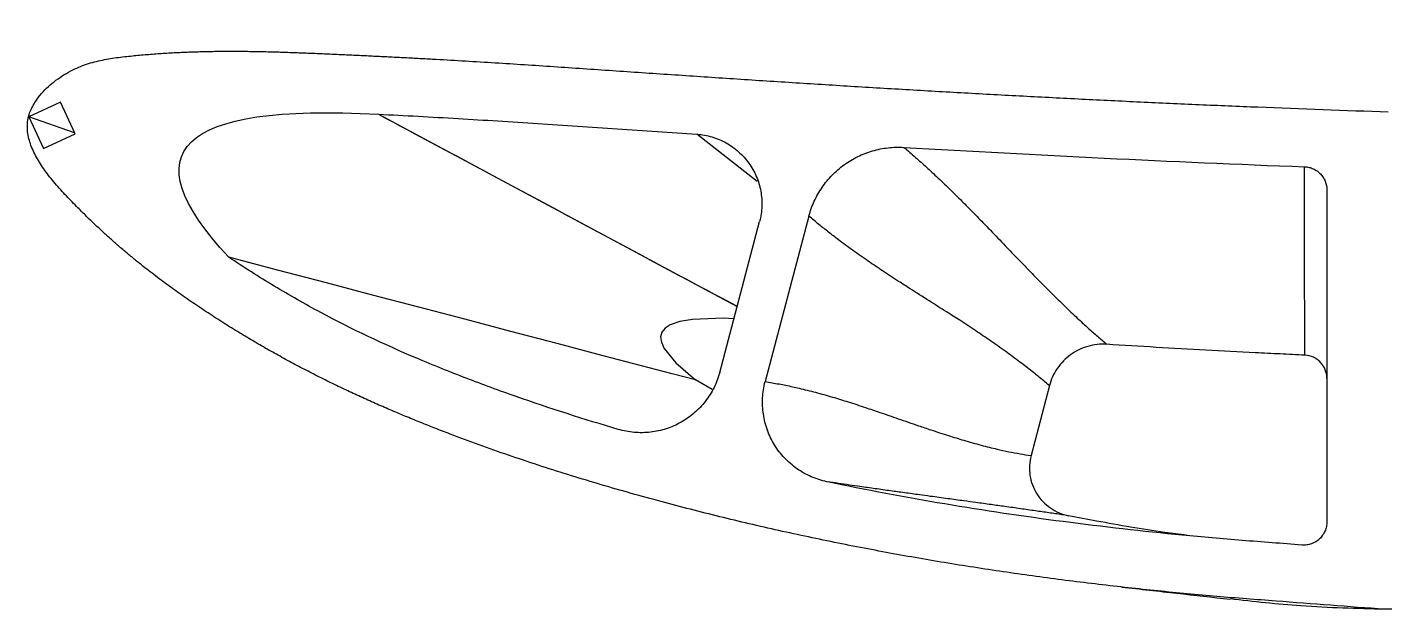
# Model space of a CAD drawing. Header units: millimetres. Extents: x 0 to 1189, y -23 to 841.
# Drawn here: x 168.8 to 227.4, y 670.8 to 696 of the extents above; entities that cross this region are included whole.
import ezdxf

# ---------------------------------------------------------------- set-up
doc = ezdxf.new("R2010")
doc.units = ezdxf.units.MM

msp = doc.modelspace()

# ---------------------------------------------------------------- linework, layer by layer
at = {"color": 7, "linetype": 'Continuous', "lineweight": 25}
for p, q in [((170.2726, 692.7876), (168.9132, 692.1537)), ((170.9066, 691.4281), (170.2726, 692.7876)), ((168.9132, 692.1537), (169.5471, 690.7942)), ((170.885, 691.4744), (168.9132, 692.1537)), ((169.5471, 690.7942), (170.9066, 691.4281)), ((200.3483, 689.3629), (197.7432, 691.4066)), ((224.9316, 689.0031), (224.9316, 674.6703)), ((198.7259, 681.1281), (200.4476, 687.6437)), ((202.5769, 687.8729), (200.6885, 680.7267)), ((177.543, 686.0996), (177.5432, 686.0998)), ((198.4026, 680.3857), (197.6753, 680.7999)), ((212.9549, 680.5533), (212.1618, 677.5314))]:
    msp.add_line(p, q, dxfattribs=at)
at = {"color": 7, "linetype": 'Continuous', "lineweight": 25, "flags": 128}
for points in [[(183.9982, 692.2731), (184.3066, 692.1078), (184.615, 691.9426), (184.9234, 691.7773), (185.2318, 691.612), (185.5402, 691.4467), (185.8486, 691.2814), (186.4654, 690.9508), (187.0822, 690.6202), (187.3906, 690.4549), (188.0074, 690.1243), (188.6241, 689.7937), (188.9325, 689.6285), (189.5493, 689.2979), (190.1661, 688.9673), (190.4745, 688.802), (191.0913, 688.4714), (191.7081, 688.1408), (192.0165, 687.9755), (192.6333, 687.6449), (193.2501, 687.3144), (193.8669, 686.9838), (194.1753, 686.8185), (194.7921, 686.4879), (195.4088, 686.1573), (195.7172, 685.992), (196.334, 685.6614), (196.9508, 685.3309), (197.2592, 685.1656), (197.876, 684.835), (198.1844, 684.6697), (198.4928, 684.5044), (198.8012, 684.3391), (199.418, 684.0085), (199.4785, 683.9761)], [(183.9982, 692.2731), (192.317, 687.8153), (199.4785, 683.9762)], [(223.9812, 681.8685), (223.981, 681.9135), (223.9803, 682.0934), (223.9771, 682.8133), (223.9683, 685.6981), (223.9676, 687.851), (223.9678, 688.2814), (223.9695, 690.0027)], [(197.6753, 680.7999), (196.6803, 681.0618), (195.6853, 681.3237), (193.6953, 681.8476), (191.7054, 682.3714), (189.7154, 682.8952), (187.7255, 683.4191), (185.7356, 683.943), (183.7457, 684.4668), (181.7558, 684.9907), (179.6495, 685.5452), (177.5432, 686.0998)], [(199.3352, 683.4339), (198.8736, 683.4614), (197.5525, 683.4145), (197.005, 683.3217), (196.5955, 683.1813), (196.3707, 683.0376), (196.231, 682.8644), (196.1764, 682.6595), (196.2088, 682.4247), (196.3282, 682.1597), (196.8277, 681.5398), (197.6751, 680.7997), (197.6751, 680.7997)]]:
    msp.add_lwpolyline(points, dxfattribs=at)
at = {"color": 7, "linetype": 'Continuous', "lineweight": 25}
for points, knots in [([(339.8282, 696.0322), (339.2602, 695.7855), (338.2688, 695.3852), (336.8649, 694.8242), (335.6187, 694.3441), (334.3759, 693.875), (333.1298, 693.4151), (331.8815, 692.9612), (330.6314, 692.5123), (329.3808, 692.0639), (327.7127, 691.4682), (325.6303, 690.717), (323.1344, 689.8094), (320.6405, 688.8982), (318.1488, 687.9813), (315.6574, 687.0635), (313.1659, 686.144), (310.6779, 685.2271), (308.1934, 684.3131), (305.7109, 683.4078), (303.2247, 682.5142), (300.7334, 681.6363), (298.2342, 680.7804), (295.7262, 679.95), (293.2257, 679.1562), (290.7325, 678.4022), (288.2472, 677.6892), (285.7525, 677.011), (283.248, 676.3693), (280.7346, 675.7637), (278.2123, 675.1944), (275.6952, 674.6665), (273.1846, 674.1779), (270.6816, 673.7284), (268.1729, 673.3147), (265.6589, 672.9336), (263.1399, 672.5859), (260.6162, 672.2692), (258.0938, 671.9842), (255.5734, 671.7293), (253.0558, 671.5042), (250.5362, 671.3091), (248.0149, 671.1448), (245.4916, 671.0097), (242.9665, 670.9068), (240.4386, 670.8347), (237.909, 670.7927), (235.3781, 670.785), (231.8855, 670.8167), (229.2374, 670.8988), (227.4316, 670.898)], [0, 0, 0, 0, 0.0159878, 0.0276034, 0.0390377, 0.0504687, 0.0619011, 0.0733325, 0.0847644, 0.0961965, 0.1076356, 0.1304992, 0.1533554, 0.1762071, 0.1990545, 0.2219071, 0.2447625, 0.2676247, 0.2903714, 0.3131158, 0.3358491, 0.3585863, 0.3813174, 0.404055, 0.4267985, 0.449054, 0.4713048, 0.4935554, 0.5158042, 0.5380558, 0.5603056, 0.5825654, 0.6044581, 0.6263426, 0.6482247, 0.6701064, 0.6919919, 0.7138818, 0.7357756, 0.7575348, 0.7792878, 0.8010375, 0.8227823, 0.8445256, 0.8662791, 0.888033, 0.9098209, 0.9315992, 0.9533798, 1, 1, 1, 1]), ([(227.4316, 670.898), (225.8652, 671.0076), (223.4485, 671.2), (220.1791, 671.4444), (217.6284, 671.6864), (215.0818, 671.965), (212.5409, 672.2877), (210.006, 672.6536), (207.4781, 673.0652), (205.3695, 673.451), (203.6761, 673.785), (202.3955, 674.0527), (201.1178, 674.3321), (199.8434, 674.6258), (198.572, 674.9328), (197.3036, 675.2535), (196.0274, 675.5914), (194.7437, 675.9462), (193.4534, 676.3202), (192.1681, 676.7103), (190.8887, 677.1195), (189.6148, 677.5462), (188.3474, 677.9932), (187.2897, 678.387), (186.4377, 678.7156), (185.7895, 678.9737), (185.1437, 679.2373), (184.5015, 679.5087), (183.8623, 679.7861), (183.2272, 680.0716), (182.586, 680.37), (181.9382, 680.6809), (181.2856, 681.0071), (180.6367, 681.3413), (179.993, 681.6866), (179.3528, 682.0416), (178.7166, 682.4075), (178.0666, 682.7943), (177.4041, 683.2028), (176.7313, 683.6341), (176.0672, 684.0763), (175.4146, 684.5295), (174.7752, 684.9914), (174.1524, 685.4627), (173.6235, 685.8807), (173.1844, 686.2435), (172.8262, 686.547), (172.4719, 686.8597), (172.1164, 687.1812), (171.7587, 687.5164), (171.3956, 687.8669), (170.9844, 688.2758), (170.5264, 688.743), (170.0449, 689.2765), (169.6031, 689.8301), (169.2327, 690.3999), (168.9628, 690.9803), (168.8226, 691.5731), (168.8643, 692.0912), (168.9716, 692.4257), (169.1005, 692.6438), (169.2196, 692.8814), (169.4573, 693.1725), (169.7493, 693.473), (170.0802, 693.7448), (170.4347, 693.9866), (170.7921, 694.185), (171.1439, 694.3412), (171.4848, 694.4622), (171.8285, 694.5579), (172.1745, 694.6333), (172.5225, 694.6917), (172.872, 694.739), (173.3142, 694.7885), (173.8494, 694.8397), (174.4779, 694.8901), (175.1081, 694.929), (175.7396, 694.9577), (176.3718, 694.9788), (177.0045, 694.9899), (177.6377, 694.9946), (178.2709, 694.9902), (178.9039, 694.9804), (179.5364, 694.9649), (180.1685, 694.9449), (180.8006, 694.9213), (181.4326, 694.8955), (182.065, 694.8674), (182.6977, 694.8385), (183.3307, 694.8095), (183.9635, 694.7783), (184.5965, 694.7471), (185.2293, 694.715), (185.8622, 694.681), (186.7068, 694.6346), (187.7626, 694.5738), (189.0296, 694.4957), (190.2961, 694.4154), (191.5624, 694.3312), (192.8286, 694.2462), (194.0949, 694.16), (195.3613, 694.0729), (196.628, 693.9877), (197.8946, 693.9021), (199.1611, 693.8189), (200.4274, 693.7354), (201.6939, 693.6538), (202.9607, 693.5737), (204.6491, 693.469), (206.759, 693.3419), (209.2904, 693.1965), (211.8217, 693.059), (214.3531, 692.9277), (216.8852, 692.8053), (219.4181, 692.6897), (222.9828, 692.5401), (225.7036, 692.438), (227.58, 692.3774)], [0, 0, 0, 0, 0.03781013, 0.05837814, 0.07894417, 0.09950276, 0.12006231, 0.1406182, 0.16117184, 0.18173039, 0.19223299, 0.20273373, 0.2132318, 0.22372644, 0.23422658, 0.24472571, 0.25523003, 0.26601497, 0.27679618, 0.28757787, 0.29835839, 0.30913993, 0.31992681, 0.33071737, 0.33631593, 0.34191689, 0.34751551, 0.35311204, 0.35870546, 0.36429274, 0.36988016, 0.37573612, 0.38159274, 0.38744735, 0.39331256, 0.3991822, 0.40507412, 0.41098414, 0.41739554, 0.42381474, 0.43022595, 0.43660711, 0.4429461, 0.44921851, 0.4554129, 0.4591767, 0.46293489, 0.46671626, 0.47055616, 0.47447523, 0.47851987, 0.48270798, 0.48843935, 0.49427259, 0.50000569, 0.50547978, 0.51059601, 0.51536055, 0.51996491, 0.52294148, 0.52371332, 0.52606157, 0.52932195, 0.53270296, 0.53614901, 0.53960972, 0.54302529, 0.545975, 0.54887024, 0.55172717, 0.55456189, 0.55739191, 0.56022322, 0.56305288, 0.56810658, 0.57316798, 0.5782344, 0.58331146, 0.58838832, 0.59346599, 0.59854912, 0.60363458, 0.60871431, 0.61379252, 0.61886906, 0.62394358, 0.62902362, 0.63410092, 0.63918688, 0.64427317, 0.64936047, 0.65444411, 0.65953245, 0.66461787, 0.669708, 0.67989887, 0.69008522, 0.70027395, 0.71045713, 0.72064554, 0.73083079, 0.74102046, 0.75121328, 0.76140169, 0.77158887, 0.78177563, 0.79196117, 0.8021495, 0.81234062, 0.832695, 0.85304802, 0.87339548, 0.8937379, 0.91408676, 0.93443859, 0.95479294, 0.99999972, 0.99999972, 0.99999972, 0.99999972]), ([(183.9982, 692.2731), (185.1445, 692.2166), (186.2905, 692.1549), (188.5818, 692.0196), (189.7272, 691.9466), (193.1628, 691.7196), (195.4528, 691.5591), (197.7432, 691.4066)], [0, 0, 0, 0, 0.25, 0.25, 0.5, 0.5, 1, 1, 1, 1]), ([(197.7432, 691.4066), (197.9651, 691.3918), (198.1818, 691.3529), (198.4989, 691.2594), (198.6038, 691.2221), (198.8081, 691.1363), (198.9071, 691.0881), (199.0989, 690.9815), (199.1917, 690.9231), (199.3711, 690.7958), (199.4581, 690.7266), (199.7065, 690.5054), (199.8533, 690.3422), (200.1101, 689.9853), (200.2204, 689.7898), (200.3926, 689.3859), (200.4565, 689.1753), (200.5375, 688.7382), (200.5533, 688.5191), (200.5371, 688.0801), (200.5045, 687.8587), (200.4476, 687.6437)], [0, 0, 0, 0, 0.125, 0.125, 0.1875, 0.1875, 0.25, 0.25, 0.3125, 0.3125, 0.375, 0.375, 0.5, 0.5, 0.625, 0.625, 0.75, 0.75, 0.875, 0.875, 1, 1, 1, 1]), ([(202.5769, 687.8729), (202.6358, 688.0958), (202.713, 688.3106), (202.8555, 688.6213), (202.9074, 688.723), (203.0203, 688.9223), (203.0816, 689.0203), (203.2762, 689.3037), (203.4206, 689.4794), (203.6587, 689.7237), (203.7417, 689.8019), (203.915, 689.9516), (204.0057, 690.0234), (204.284, 690.2248), (204.479, 690.3418), (204.7854, 690.4919), (204.8898, 690.5377), (205.1035, 690.6206), (205.213, 690.6577), (205.5426, 690.7538), (205.7655, 690.7985), (206.2176, 690.8499), (206.4482, 690.8564), (206.6783, 690.8429)], [0, 0, 0, 0, 0.125, 0.125, 0.1875, 0.1875, 0.25, 0.25, 0.375, 0.375, 0.4375, 0.4375, 0.5, 0.5, 0.625, 0.625, 0.6875, 0.6875, 0.75, 0.75, 0.875, 0.875, 1, 1, 1, 1]), ([(206.6783, 690.8429), (206.7625, 690.7704), (206.9303, 690.626), (207.1758, 690.4105), (207.4157, 690.1967), (207.6497, 689.9848), (207.9904, 689.6713), (208.44, 689.2465), (208.9747, 688.7249), (209.5088, 688.1896), (209.9817, 687.7063), (210.501, 687.1674), (211.03, 686.6152), (211.5808, 686.0397), (212.101, 685.4997), (212.5966, 684.9929), (213.1334, 684.4547), (213.6674, 683.9338), (214.1715, 683.4571), (214.6205, 683.0462), (215.0203, 682.6894), (215.2926, 682.4541), (215.4268, 682.338)], [0, 0, 0, 0, 0.0253668, 0.0505501, 0.0755499, 0.1003663, 0.1249992, 0.1857619, 0.2499989, 0.309068, 0.3749992, 0.421055, 0.5, 0.5706578, 0.6250008, 0.691278, 0.7500011, 0.8152079, 0.8750008, 0.9177878, 0.9594542, 1, 1, 1, 1]), ([(223.9695, 690.0027), (224.0339, 690.0002), (224.097, 689.9917), (224.2207, 689.9628), (224.282, 689.9422), (224.3988, 689.8898), (224.454, 689.8584), (224.5582, 689.7852), (224.6076, 689.743), (224.696, 689.6512), (224.7355, 689.6014), (224.8051, 689.4942), (224.8349, 689.4368), (224.9064, 689.26), (224.9316, 689.132), (224.9316, 689.0031)], [0, 0, 0, 0, 0.125, 0.125, 0.25, 0.25, 0.375, 0.375, 0.5, 0.5, 0.625, 0.625, 0.75, 0.75, 1, 1, 1, 1]), ([(212.9549, 680.5533), (212.8743, 680.6215), (212.7113, 680.7593), (212.4632, 680.9632), (212.2093, 681.1675), (211.9495, 681.3715), (211.5703, 681.6618), (211.0515, 682.0435), (210.416, 682.4898), (209.7529, 682.9369), (209.1262, 683.3474), (208.4543, 683.7779), (207.7398, 684.2312), (207.0515, 684.6685), (206.3818, 685.0975), (205.7811, 685.491), (205.1221, 685.9351), (204.4845, 686.3823), (203.9138, 686.8014), (203.4243, 687.1785), (203.0008, 687.517), (202.7189, 687.7537), (202.5769, 687.8729)], [0, 0, 0, 0, 0.0240394, 0.048559, 0.0735588, 0.0990389, 0.1249991, 0.1846291, 0.2499988, 0.3085796, 0.3749992, 0.4291263, 0.5, 0.5782869, 0.6250008, 0.6908245, 0.7500011, 0.8141611, 0.8750008, 0.916057, 0.9577234, 1, 1, 1, 1]), ([(194.3501, 678.6649), (192.8674, 679.1017), (191.3995, 679.5713), (189.2241, 680.3349), (188.5035, 680.5996), (187.0719, 681.1501), (186.3609, 681.4361), (184.2459, 682.3339), (182.8607, 682.9878), (180.8305, 684.0743), (180.1616, 684.4541), (178.8398, 685.2489), (178.1868, 685.664), (177.5432, 686.0998)], [0, 0, 0, 0, 0.25, 0.25, 0.375, 0.375, 0.5, 0.5, 0.75, 0.75, 0.875, 0.875, 1, 1, 1, 1]), ([(215.4268, 682.338), (215.1493, 682.3556), (214.8762, 682.3257), (214.4759, 682.2101), (214.3476, 682.1606), (214.1012, 682.0405), (213.9825, 681.9696), (213.7576, 681.8071), (213.6536, 681.7173), (213.4622, 681.521), (213.3742, 681.4139), (213.1393, 681.071), (213.0255, 680.8223), (212.9549, 680.5533)], [0, 0, 0, 0, 0.25, 0.25, 0.375, 0.375, 0.5, 0.5, 0.625, 0.625, 0.75, 0.75, 1, 1, 1, 1]), ([(223.9812, 681.8685), (223.6248, 681.8862), (223.2683, 681.904), (222.5554, 681.9369), (222.1989, 681.9541), (221.1296, 682.009), (220.4166, 682.047), (218.2779, 682.1634), (216.8521, 682.2479), (215.4268, 682.338)], [0, 0, 0, 0, 0.125, 0.125, 0.25, 0.25, 0.5, 0.5, 1, 1, 1, 1]), ([(224.9316, 680.8695), (224.9316, 680.9334), (224.9255, 680.9964), (224.9017, 681.1202), (224.8837, 681.1817), (224.8366, 681.2997), (224.8077, 681.3558), (224.7396, 681.4622), (224.6998, 681.5129), (224.6127, 681.6046), (224.5651, 681.646), (224.462, 681.7198), (224.4064, 681.752), (224.2344, 681.8311), (224.1089, 681.8622), (223.9812, 681.8685)], [0, 0, 0, 0, 0.125, 0.125, 0.25, 0.25, 0.375, 0.375, 0.5, 0.5, 0.625, 0.625, 0.75, 0.75, 1, 1, 1, 1]), ([(198.7259, 681.1281), (198.6658, 680.9005), (198.5838, 680.6825), (198.3777, 680.2649), (198.252, 680.0637), (197.9672, 679.6959), (197.8076, 679.5274), (197.5422, 679.298), (197.4491, 679.2253), (197.258, 679.0912), (197.0614, 678.9673), (196.8537, 678.8636), (196.6404, 678.7701), (196.5304, 678.7283), (196.1956, 678.62), (195.9686, 678.571), (195.507, 678.5183), (195.2701, 678.515), (194.805, 678.5553), (194.5759, 678.5984), (194.3501, 678.6649)], [0, 0, 0, 0, 0.125, 0.125, 0.25, 0.25, 0.375, 0.375, 0.4375, 0.4375, 0.5, 0.5625, 0.5625, 0.625, 0.625, 0.75, 0.75, 0.875, 0.875, 1, 1, 1, 1]), ([(203.3551, 676.4068), (203.1215, 676.4558), (202.8964, 676.5278), (202.4629, 676.716), (202.253, 676.8337), (201.8671, 677.1051), (201.689, 677.2591), (201.4445, 677.5183), (201.367, 677.6095), (201.223, 677.7972), (201.0893, 677.9913), (200.9757, 678.1977), (200.8724, 678.4105), (200.8256, 678.5208), (200.7033, 678.8554), (200.6454, 679.0836), (200.5758, 679.5503), (200.5647, 679.7907), (200.5908, 680.2625), (200.6275, 680.4959), (200.6885, 680.7267)], [0, 0, 0, 0, 0.125, 0.125, 0.25, 0.25, 0.375, 0.375, 0.4375, 0.4375, 0.5, 0.5625, 0.5625, 0.625, 0.625, 0.75, 0.75, 0.875, 0.875, 1, 1, 1, 1]), ([(200.6885, 680.7267), (200.7889, 680.7109), (200.9887, 680.6792), (201.2856, 680.6262), (201.5785, 680.5695), (201.8676, 680.5089), (202.2955, 680.4125), (202.8711, 680.2676), (203.5779, 680.0682), (204.2951, 679.8475), (204.9762, 679.6252), (205.6922, 679.3818), (206.4564, 679.1173), (207.1894, 678.8643), (207.9135, 678.6182), (208.5633, 678.4067), (209.2872, 678.184), (209.9859, 677.9874), (210.6329, 677.8249), (211.192, 677.7026), (211.6803, 677.6084), (212.0031, 677.5568), (212.1618, 677.5314)], [0, 0, 0, 0, 0.0254723, 0.0507084, 0.0757081, 0.1004717, 0.1249989, 0.1861267, 0.2499986, 0.3099725, 0.374999, 0.430191, 0.5, 0.5781383, 0.625001, 0.692177, 0.7500015, 0.815648, 0.8750011, 0.9180395, 0.9597058, 1, 1, 1, 1]), ([(212.1618, 677.5314), (212.1252, 677.3923), (212.1035, 677.2518), (212.0884, 676.9684), (212.0955, 676.8238), (212.1384, 676.542), (212.1738, 676.4046), (212.2727, 676.1371), (212.3365, 676.0073), (212.4868, 675.7665), (212.574, 675.6539), (212.7724, 675.4458), (212.8805, 675.3536), (213.1138, 675.1919), (213.2406, 675.122), (213.5033, 675.0103), (213.6395, 674.9681), (213.7805, 674.9398)], [0, 0, 0, 0, 0.125, 0.125, 0.25, 0.25, 0.375, 0.375, 0.5, 0.5, 0.625, 0.625, 0.75, 0.75, 0.875, 0.875, 1, 1, 1, 1]), ([(213.7805, 674.9398), (213.6854, 674.9538), (213.4935, 674.9821), (213.2087, 675.0238), (212.9234, 675.0654), (212.638, 675.1068), (212.2298, 675.1656), (211.6902, 675.2425), (211.0541, 675.3319), (210.4133, 675.4207), (209.8223, 675.5019), (209.2002, 675.5866), (208.5465, 675.6753), (207.9132, 675.7614), (207.2928, 675.8459), (206.7231, 675.9241), (206.0861, 676.0124), (205.4484, 676.102), (204.8545, 676.1868), (204.3237, 676.2637), (203.8498, 676.3332), (203.5207, 676.3821), (203.3551, 676.4068)], [0, 0, 0, 0, 0.0241443, 0.0487164, 0.0737162, 0.0991438, 0.124999, 0.1847322, 0.2499986, 0.3086524, 0.3749991, 0.4290271, 0.5, 0.5774267, 0.6250009, 0.6908319, 0.7500014, 0.8141821, 0.875001, 0.9161133, 0.9577796, 1, 1, 1, 1]), ([(223.855, 673.6732), (222.995, 673.7392), (222.1349, 673.8038), (220.4153, 673.9402), (219.5561, 674.0145), (216.9812, 674.2655), (215.2671, 674.4578), (211.8451, 674.9058), (210.1365, 675.1597), (206.7354, 675.7331), (205.0416, 676.0527), (203.3551, 676.4068)], [0, 0, 0, 0, 0.125, 0.125, 0.25, 0.25, 0.5, 0.5, 0.75, 0.75, 1, 1, 1, 1]), ([(218.8677, 674.0989), (218.5569, 674.138), (217.2583, 674.3018), (215.563, 674.5927), (214.1831, 674.8614), (213.7805, 674.9398)], [0, 0, 0, 0, 0.1821906, 0.7614231, 1, 1, 1, 1]), ([(224.9316, 674.6703), (224.9316, 674.601), (224.9244, 674.5329), (224.8965, 674.3992), (224.8753, 674.3327), (224.8204, 674.207), (224.7868, 674.1475), (224.7073, 674.0355), (224.6613, 673.9832), (224.511, 673.8439), (224.3904, 673.7713), (224.1967, 673.7036), (224.1287, 673.6875), (223.9927, 673.6698), (223.9241, 673.6679), (223.855, 673.6732)], [0, 0, 0, 0, 0.125, 0.125, 0.25, 0.25, 0.375, 0.375, 0.5, 0.5, 0.75, 0.75, 0.875, 0.875, 1, 1, 1, 1]), ([(216.0775, 671.8581), (216.8765, 671.769), (218.4745, 671.5908), (219.9914, 671.4213), (220.7498, 671.3366)], [0, 0, 0, 0, 0.50000147, 1, 1, 1, 1]), ([(227.4316, 670.898), (226.224, 670.9269), (223.9904, 670.9805), (221.7704, 671.2303), (220.7506, 671.345)], [0, 0, 0, 0, 0.54062541, 1, 1, 1, 1])]:
    msp.add_open_spline(points, degree=3, knots=knots, dxfattribs=at)
for points in [[(177.543, 686.0996), (173.2415, 690.6893), (175.3933, 692.7472), (183.9982, 692.2731)], [(206.6783, 690.8429), (212.44, 690.5042), (218.2037, 690.2214), (223.9695, 690.0027)]]:
    msp.add_open_spline(points, degree=3, dxfattribs=at)

doc.saveas('drawing.dxf')
